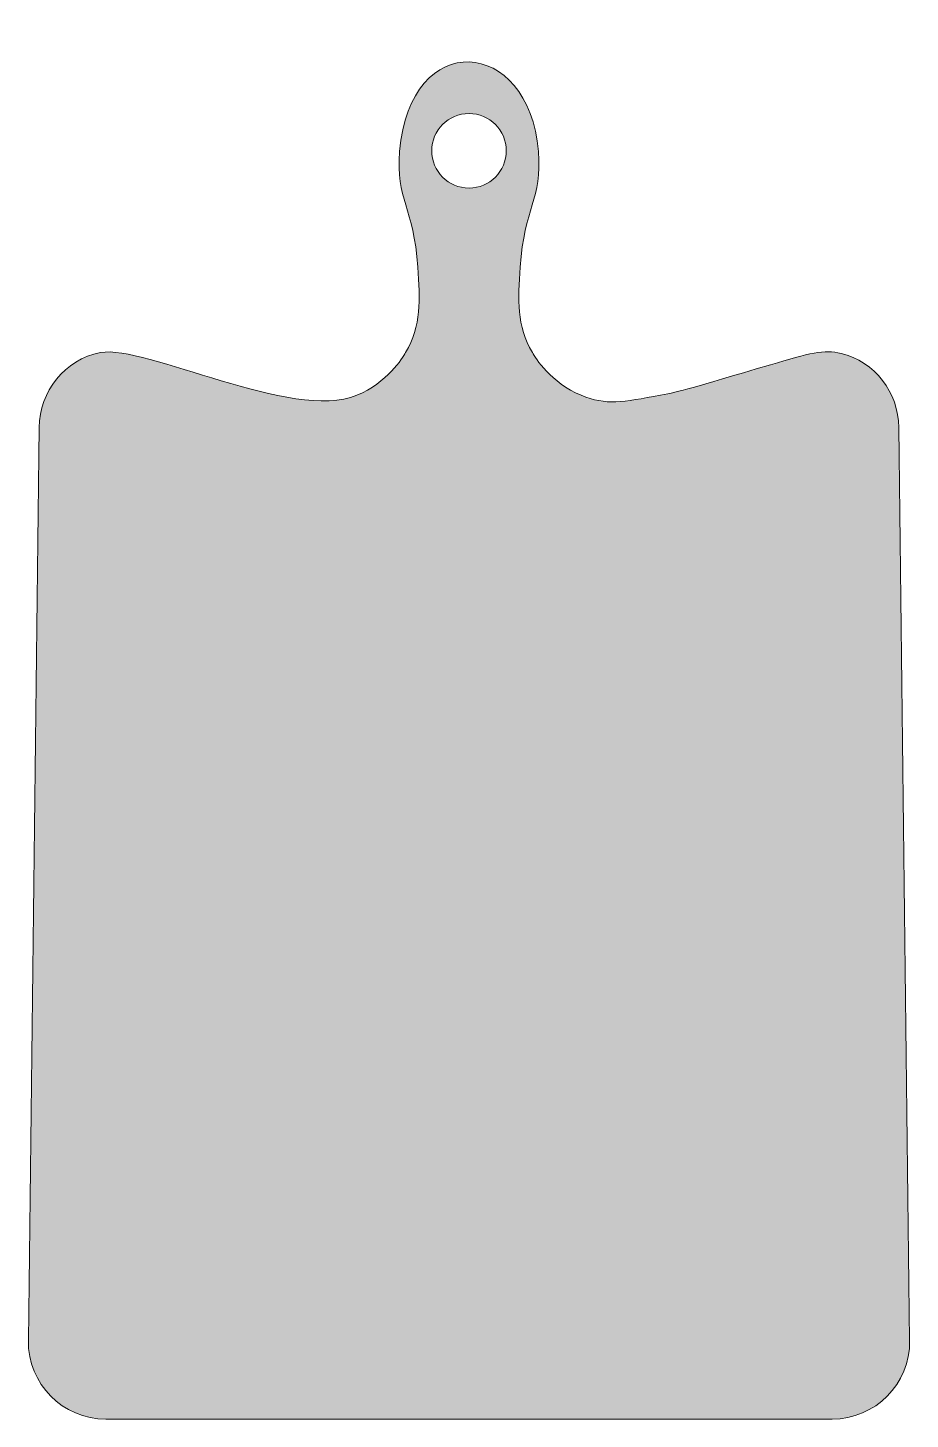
# Model space of a CAD drawing. Header units: inches. Extents: x 1.06 to 4.94, y -24.82 to -18.69.
import ezdxf

# ---------------------------------------------------------------- set-up
doc = ezdxf.new("R2010")
doc.units = ezdxf.units.IN
doc.header["$MEASUREMENT"] = 0
doc.layers.add('_U+0421_U+043B_U+043E_U+0439 1', color=7, linetype='Continuous')

# ---------------------------------------------------------------- blocks, each defined once
blk = doc.blocks.new('block 2')
at = {"layer": '_U+0421_U+043B_U+043E_U+0439 1', "lineweight": 0}
for points, knots in [([(4.8932, -20.4533), (4.8914, -20.2997), (4.7882, -20.1626), (4.6389, -20.1268), (4.5638, -20.1088), (4.5006, -20.1258), (4.3274, -20.1771), (3.9779, -20.2807), (3.9315, -20.2957), (3.8439, -20.3114), (3.6751, -20.3418), (3.6051, -20.3578), (3.4939, -20.3114), (3.3603, -20.2558), (3.2932, -20.1476), (3.279, -20.1235), (3.2094, -20.0056), (3.2157, -19.8892), (3.2253, -19.7474), (3.2432, -19.4818), (3.3232, -19.4493), (3.3058, -19.2369), (3.2643, -18.7299), (2.7387, -18.6921), (2.6942, -19.2369), (2.6768, -19.4493), (2.7568, -19.4818), (2.7747, -19.7474), (2.7843, -19.8892), (2.7906, -20.0056), (2.721, -20.1235), (2.7068, -20.1476), (2.6397, -20.2558), (2.5061, -20.3114), (2.2221, -20.4296), (1.5729, -20.0864), (1.3771, -20.1235), (1.2181, -20.1535), (1.1086, -20.2951), (1.1068, -20.4533), (1.0908, -21.795), (1.0749, -23.1367), (1.0589, -24.4783), (1.0567, -24.6685), (1.2099, -24.8239), (1.4001, -24.8243), (1.4001, -24.8243), (1.4004, -24.8243), (1.4008, -24.8243), (1.4008, -24.8243), (4.5992, -24.8243), (4.5992, -24.8243), (4.7897, -24.8243), (4.9433, -24.6687), (4.9411, -24.4783), (4.9251, -23.1367), (4.9092, -21.795), (4.8932, -20.4533)], [0, 0, 0, 0, 1, 1, 1, 2, 2, 2, 3, 3, 3, 4, 4, 4, 5, 5, 5, 6, 6, 6, 7, 7, 7, 8, 8, 8, 9, 9, 9, 10, 10, 10, 11, 11, 11, 12, 12, 12, 13, 13, 13, 14, 14, 14, 15, 15, 15, 16, 16, 16, 17, 17, 17, 18, 18, 18, 19, 19, 19, 19]), ([(3, -19.3983), (2.9093, -19.3983), (2.8357, -19.3247), (2.8357, -19.234), (2.8357, -19.1433), (2.9093, -19.0697), (3, -19.0697), (3.0907, -19.0697), (3.1643, -19.1433), (3.1643, -19.234), (3.1643, -19.3247), (3.0907, -19.3983), (3, -19.3983)], [0, 0, 0, 0, 1, 1, 1, 2, 2, 2, 3, 3, 3, 4, 4, 4, 4])]:
    blk.add_open_spline(points, degree=3, knots=knots, dxfattribs=at)

msp = doc.modelspace()

# ---------------------------------------------------------------- hatches: boundary and pattern name
at = {"layer": '_U+0421_U+043B_U+043E_U+0439 1', "true_color": 0xffffff}
h = msp.add_hatch(color=7, dxfattribs=at)
h.dxf.hatch_style = 2
edge = h.paths.add_edge_path()
edge.add_spline(control_points=[(4.8932, -20.4533), (4.8914, -20.2997), (4.7882, -20.1626), (4.6389, -20.1268), (4.5638, -20.1088), (4.5006, -20.1258), (4.3274, -20.1771), (3.9779, -20.2807), (3.9315, -20.2957), (3.8439, -20.3114), (3.6751, -20.3418), (3.6051, -20.3578), (3.4939, -20.3114), (3.3603, -20.2558), (3.2932, -20.1476), (3.279, -20.1235), (3.2094, -20.0056), (3.2157, -19.8892), (3.2253, -19.7474), (3.2432, -19.4818), (3.3232, -19.4493), (3.3058, -19.2369), (3.2643, -18.7299), (2.7387, -18.6921), (2.6942, -19.2369), (2.6768, -19.4493), (2.7568, -19.4818), (2.7747, -19.7474), (2.7843, -19.8892), (2.7906, -20.0056), (2.721, -20.1235), (2.7068, -20.1476), (2.6397, -20.2558), (2.5061, -20.3114), (2.2221, -20.4296), (1.5729, -20.0864), (1.3771, -20.1235), (1.2181, -20.1535), (1.1086, -20.2951), (1.1068, -20.4533), (1.0908, -21.795), (1.0749, -23.1367), (1.0589, -24.4783), (1.0567, -24.6685), (1.2099, -24.8239), (1.4001, -24.8243), (1.4001, -24.8243), (1.4004, -24.8243), (1.4008, -24.8243), (1.4008, -24.8243), (4.5992, -24.8243), (4.5992, -24.8243), (4.7897, -24.8243), (4.9433, -24.6687), (4.9411, -24.4783), (4.9251, -23.1367), (4.9092, -21.795), (4.8932, -20.4533)], knot_values=[0, 0, 0, 0, 1, 1, 1, 2, 2, 2, 3, 3, 3, 4, 4, 4, 5, 5, 5, 6, 6, 6, 7, 7, 7, 8, 8, 8, 9, 9, 9, 10, 10, 10, 11, 11, 11, 12, 12, 12, 13, 13, 13, 14, 14, 14, 15, 15, 15, 16, 16, 16, 17, 17, 17, 18, 18, 18, 19, 19, 19, 19], degree=3, periodic=1)
edge = h.paths.add_edge_path()
edge.add_spline(control_points=[(3, -19.3983), (2.9093, -19.3983), (2.8357, -19.3247), (2.8357, -19.234), (2.8357, -19.1433), (2.9093, -19.0697), (3, -19.0697), (3.0907, -19.0697), (3.1643, -19.1433), (3.1643, -19.234), (3.1643, -19.3247), (3.0907, -19.3983), (3, -19.3983)], knot_values=[0, 0, 0, 0, 1, 1, 1, 2, 2, 2, 3, 3, 3, 4, 4, 4, 4], degree=3, periodic=1)

# ---------------------------------------------------------------- block references
at = {"layer": '_U+0421_U+043B_U+043E_U+0439 1'}
msp.add_blockref('block 2', (0, 0), dxfattribs=at)

doc.saveas('drawing.dxf')
